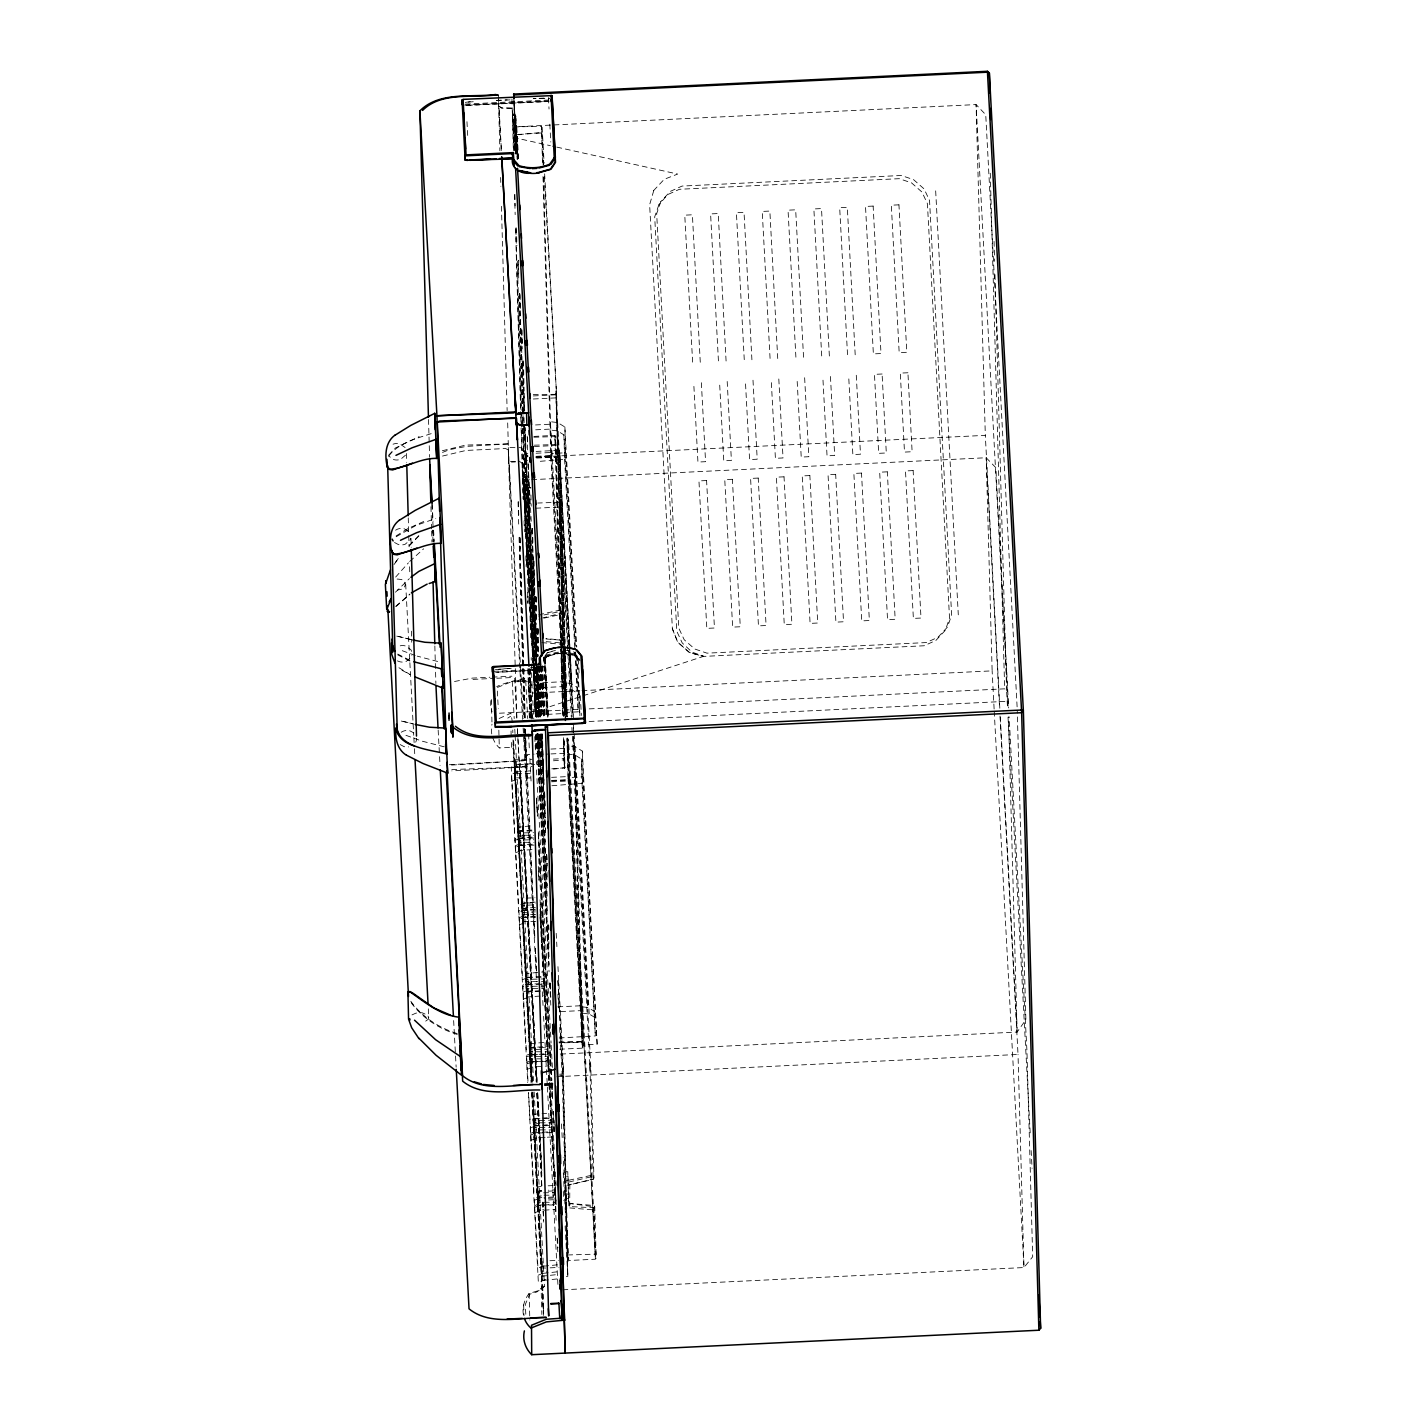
<?xml version="1.0" encoding="UTF-8"?>
<svg xmlns="http://www.w3.org/2000/svg" width="1426" height="1426" viewBox="0 0 1426 1426"><rect width="100%" height="100%" fill="white"/><g stroke="black" fill="none" stroke-linecap="round" stroke-linejoin="round"><path stroke-width="0.75" stroke-dasharray="5 3.75" d="M515.018 129.071L515.196 126.807L513.128 124.793L513.716 134.614M536.301 660.488L524.518 428.816M545.498 832.659L541.078 733.927M559.794 502.202L537.798 503.039M560.828 506.087L563.038 613.982L538.921 619.223M595.177 1254.078L596.05 1255.13L568.493 739.042M516.622 127.253L516.212 125.577L517.656 158.714M397.105 579.063A7.593 3.405 -3.1 0 1 399.351 579.277C407.052 579.152 407.176 589.063 399.654 589.58A7.593 3.405 -3.1 0 1 397.426 590.007M428.335 1008.859L428.566 1019.073L422.791 1023.208M536.657 458.067L559.259 456.997L559.776 455.072L569.152 644.659M537.941 748.597L540.365 747.064L540.793 744.764L540.204 733.677M536.14 451.418L558.921 450.349L559.598 451.365L566.995 716.868M559.562 1049.233L582.361 1048.163L582.967 1046.987L574.161 732.251M516.426 129.213L516.265 126.878L541.47 126.308L543.181 165.006M541.791 642.627L563.894 644.463L564.215 643.233A2.763 2.406 26.6 0 0 564.054 640.363L545.962 638.527M653.75 190.603L649.632 204.684L672.377 628.634L677.849 642.253L689.364 652.502L703.268 656.406M559.794 455.268L567.067 716.369M540.008 734.283L540.365 747.064L539.652 733.802M517.852 158.928L516.551 134.65L541.809 132.939L542.326 131.014M559.616 455.464L566.496 717.118M542.343 760.878L542.878 759.595L543.413 769.701L542.433 734.301M540.365 747.064L540.846 745.442M530.312 718.223L528.208 679.721L529.848 676.459L529.599 667.618M563.038 613.982L562.878 610.863L538.743 616.103M566.71 1185.273L593.198 1179.462L593.947 1177.983L590.774 1066.131L573.216 736.832M532.415 1092.245L542.718 1285.521L541.131 1288.427L536.836 1291.154L529.099 1293.435A29.75 25.918 -30.3 0 0 524.376 1318.48M551.381 455.072L565.623 720.326M567.994 1261.511L563.323 1068.537M516.551 134.65L541.773 132.493M515.018 153.741L515.962 152.226M530.169 717.67L528.262 682.091C537.139 673.108 500.597 683.963 496.729 686.69M388.799 455.964C399.03 442.327 417.765 438.156 433.272 432.969M388.745 455.072L395.216 448.103L419.191 436.57M545.053 655.907L547.103 653.019A33.992 30.392 -1.6 0 1 555.427 650.506M543.645 660.559L547.334 656.423M405.501 455.179L400.653 459.297A9.875 8.823 -1.6 0 1 393.879 459.635L388.603 455.999M563.787 612.503L542.914 617.904M524.75 740.13L525.659 757.242L528.173 754.407L534.108 754.122M393.968 564.571L399.048 558.083M395.216 562.468L399.013 557.619M395.662 577.067L408.424 562.824M531.969 849.575L518.814 850.627L518.048 827.223L533.377 825.583M518.048 827.223L517.995 825.904L522.023 903.603L535.124 902.07M519.064 833.372L518.244 834.317L518.191 832.998L533.574 832.677M519.26 840.449L518.458 841.393L518.387 840.074L533.77 839.754M522.023 903.603L522.7 898.309L535 897.72M522.094 906.33L522.041 905.011L522.219 910.679L522.896 905.403L535.196 904.797M522.504 921.784L523.092 912.48L535.392 911.891M526.479 991.819L544.09 991.391L544.215 995.758L526.64 997.024L526.568 995.705L525.873 973.619L543.395 971.872L543.52 976.222L525.944 977.487M525.873 973.619L525.802 972.3L532.451 1081.086M526.871 979.751L526.069 980.696L525.998 979.377L543.609 978.949M527.067 986.845L526.265 987.772L526.194 986.471L543.805 986.026M530.312 1065.899L531.221 1066.755L530.205 1061.55L547.834 1061.586L547.958 1065.953L530.383 1067.218L530.312 1065.899L529.616 1043.814L547.156 1042.067L547.263 1046.417L529.688 1047.682M530.615 1049.964L529.812 1050.891L529.741 1049.572L547.352 1049.144M530.811 1057.04L530.009 1057.967L529.937 1056.666L547.548 1056.238M545.089 1137.324L534.162 1138.269L533.395 1114.847L537.638 1113.759M533.395 1114.847L533.342 1113.546L537.388 1191.583L538.351 1191.655L541.381 1266.413L558.921 1264.666M534.411 1120.996L533.591 1121.941L533.538 1120.622L551.131 1120.194M534.607 1128.091L533.787 1129.018L533.734 1127.699L551.327 1127.271M537.976 1209.319L538.868 1210.175L537.852 1204.97L555.48 1205.006L555.605 1209.373L538.03 1210.638L537.263 1187.234L541.488 1186.129M538.262 1193.366L537.459 1194.311L537.406 1192.992L554.999 1192.564L555.124 1196.913L544.037 1197.448M538.458 1200.46L537.655 1201.387L537.602 1200.086L541.898 1200.3M541.256 1262.063L541.185 1260.744L541.773 1280.584L542.45 1275.29L532.771 1092.512M541.648 1276.234L556.978 1274.594M594.785 1207.751L570.507 1206.628L569.527 1203.455L593.822 1205.469L594.731 1206.859L596.211 1257.964L595.408 1259.211L568.778 1260.495L563.234 1157.252M653.607 190.603L664.249 179.284L677.671 174.061L552.539 146.165M409.209 545.481L420.01 534.429M409.244 545.908L420.046 534.821M395.448 592.218L409.369 578.635M409.708 561.47L423.629 548.814M395.858 606.21L409.815 594.054M395.893 606.62L409.85 594.41M534.144 1092.013L544.5 1286.395L536.907 1291.92L529.848 1294.184L525.285 1304.469L525.82 1314.54M396.161 536.746L415.75 525.57L435.786 518.44M396.125 535.944L407.729 528.636L423.718 521.506M529.634 713.143L531.452 711.663L580.329 709.31M568.921 1182.029L593.056 1176.343L593.911 1177.092L593.198 1179.035L568.279 1185.202M569.865 1184.115L569.669 1206.129M536.087 754.033L538.137 752.518L537.531 733.481M507.745 718.116L510.615 716.298M544.5 1286.395L541.131 1288.427L541.862 1314.487M545.213 657.243L556.14 653.465A27.005 24.153 -1.6 0 1 564.393 653.072L574.678 654.784L579.544 659.329M540.418 663.607L540.704 669.24L539.313 670.06L497.157 672.092M540.008 670.38L542.468 669.881L542.361 666.245M542.468 669.881L495.642 672.537M411.989 1014.902L415.715 1013.226A7.593 3.405 -3.1 0 1 422.488 1012.888L427.64 1015.241L428.798 1017.754M518.137 831.108L533.502 829.95M519.278 836.01L518.422 836.474L518.369 835.155L533.787 835.315M518.333 838.185L533.698 837.026M519.474 843.087L518.618 843.55L518.565 842.231L533.984 842.392M518.529 845.261L533.894 844.103M527.085 982.389L526.23 982.853L526.176 981.534L543.805 981.587M526.141 984.564L543.716 983.298L543.698 977.238L526.087 977.666M527.281 989.484L526.426 989.929L526.372 988.628L544.001 988.664M526.354 991.658L543.912 990.393L543.894 984.314L526.283 984.742M530.828 1052.584L529.973 1053.048L529.919 1051.746L547.548 1051.782M531.025 1059.678L530.187 1060.142L530.115 1058.823L547.762 1058.858M533.484 1118.733L551.06 1117.467L550.935 1113.118L542.076 1113.546M534.607 1123.635L533.77 1124.098L533.716 1122.779L551.345 1122.832M533.68 1125.809L551.256 1124.544L551.22 1118.483L533.627 1118.911M534.821 1130.711L533.966 1131.175L533.912 1129.873L551.541 1129.909M533.877 1132.904L551.452 1131.638L551.416 1125.56L533.823 1125.987M537.352 1191.102L541.613 1190.478M538.475 1196.004L537.638 1196.467L537.566 1195.148L555.213 1195.202L555.088 1190.853L546.211 1191.28M538.671 1203.098L537.834 1203.544L537.762 1202.243L555.409 1202.278L555.284 1197.929L544.197 1198.464M395.572 530.169L397.569 529.135A9.875 8.823 -1.6 0 1 404.342 528.814L409.619 532.433M401.223 732.233L403.219 731.199A9.875 8.823 -1.6 0 1 409.993 730.878L413.861 732.928M442.363 450.723L465.839 445.072L508.066 443.932L523.431 718.49M442.523 452.416L449.529 449.636L466.427 446.391L508.066 443.932M442.541 456.053L466.017 450.438L505.57 448.53L508.262 449.921L522.558 719.328M511.613 781.305L520.579 777.794L524.108 843.942L515.143 847.454M514.946 840.377L523.912 836.866L520.383 770.717L511.417 774.229L527.691 1082.548M515.232 845.743L524.198 842.231L527.745 908.879L518.797 912.408M515.428 852.819L524.394 849.308L527.941 915.973L518.993 919.485M519.082 917.756L528.03 914.244L531.72 983.245L522.754 986.756M519.278 924.85L528.226 921.339L531.916 990.321L522.968 993.851M523.039 992.122L532.005 988.61L535.463 1053.44L526.515 1056.951M523.253 999.198L532.201 995.687L535.659 1060.534L526.711 1064.046M526.8 1062.317L535.748 1058.805L537.032 1082.887M526.996 1069.411L535.944 1065.882L536.764 1081.211M530.294 1128.002L539.242 1124.49L537.495 1091.656M530.579 1133.367L539.527 1129.855L541.844 1173.081M530.49 1135.096L539.456 1131.567L537.352 1092.156M530.775 1140.443L539.741 1136.932L541.916 1178.001M541.114 1190.478L533.966 1193.295L530.383 1126.29L539.331 1122.779L541.88 1170.318M541.417 1195.844L534.251 1198.66L537.958 1268.124L546.907 1264.612M534.162 1200.371L541.327 1197.573M534.447 1205.736L543.395 1202.225L543.627 1206.574M534.358 1207.466L543.306 1203.936M534.643 1212.831L543.591 1209.301M538.155 1275.218L547.103 1271.707M545.516 1279.478L538.351 1282.295L528.422 1092.976M527.923 764.586L526.105 765.263L526.016 763.89L534.661 764.407M499.136 718.49L510.9 713.196L512.576 723.481M497.478 687.421L512.237 681.432L525.713 680.772L528.262 682.091M547.227 652.787L554.589 650.809M545.195 655.425L555.908 652.538A28.77 25.721 -1.6 0 1 564.536 652.128L575.516 653.964M546.087 656.174L556.14 653.465L544.679 656.994L556.532 653.946A24.099 21.55 -1.6 0 1 564.072 653.571L574.856 655.8L579.419 661.504M538.689 614.749L562.789 609.508M568.849 1180.229L592.966 1174.988M534.768 937.435L526.123 766.903L451.828 770.896M545.998 638.973L564.054 640.363M454.52 681.485L472.38 678.099L489.956 677.243M527.406 754.853L525.552 754.996L525.659 757.242M533.271 394.574L556.55 394.307L544.09 173.954M533.324 395.929L555.926 394.806L563.02 648.687M533.342 398.995L556.122 397.872L565.088 717.545M535.534 424.948L550.543 424.199M535.695 429.814L550.81 429.066L550.668 430.064L557.406 430.884L563.912 434.877L575.516 649.793M536.782 655.514L525.927 453.753L527.798 453.646M536.087 453.236L550.579 452.523L550.489 450.046M579.901 715.834L579.295 694.355L572.076 689.917L564.821 689.025L550.4 421.686L557.655 422.577L564.874 426.998L565.587 452.791L551.292 453.486L551.523 458.815M536.229 456.32L550.793 455.589L542.95 174.81M536.336 456.766L551.434 456.017L543.431 173.865M536.212 457.675L550.846 456.944L550.793 455.589M563.912 434.877L564.589 459.243L536.604 461.614M564.696 686.512L538.796 687.795L538.529 682.929L564.429 681.646L564.304 682.644L571.042 683.482L577.548 687.475L578.225 711.824L565.284 712.465M539.331 711.592L543.769 714.533L565.32 713.463M470.241 101.656L464.912 102.44L474.608 101.585M496.301 100.39L507.157 99.873M544.072 98.091L533.217 98.608L549.473 98.358L548.422 97.877M496.319 100.533L511.524 99.802M465.411 104.08L548.957 100.052M464.68 105.043L549.759 100.943M467.585 105.274L549.099 101.335M465.999 105.488L548.511 101.513M501.328 150.496L498.833 106.077L501.542 107.752L512.397 108.198L514.643 150.425M498.833 106.077L501.595 108.198L512.397 108.198L513.752 150.835M533.859 436.409L554.839 435.393L555.516 436.606L563.555 716.85M533.912 437.212L555.516 436.606L561.452 649.115M534.34 445.179L555.944 444.573L560.935 644.73M534.394 446.516L555.374 445.518L554.839 435.393L562.7 716.529M515 447.657L508.369 447.532L507.603 419.654M535.516 457.051L985.313 435.358L976.079 104.579L515.196 126.807L515.856 137.983L550.383 145.684M515.392 461.489L508.797 461.275M511.471 462.131L515.428 461.935M535.695 715.495L522.772 473.414L523.609 474.983L526.123 474.858L539.028 716.868M529.509 479.778L525.071 479.992L524.857 481.275L527.264 567.691M531.72 479.671L986.186 457.746L995.829 467.675L1008.681 707.956M530.846 487.621L527.477 487.246M535.445 716.583L528.351 487.728L530.882 488.066M535.837 508.209L560.062 507.032L560.151 508.333M536.925 633.108L538.475 633.037M536.925 637.636L538.493 637.565M537.174 642.11L538.725 642.039M509.082 668.384L495.161 669.596L511.203 668.438M530.597 667.35L543.431 666.869L530.543 667.493M493.467 671.343L540.704 669.24M492.148 677.136L511.916 676.191M472.969 679.4L494.644 678.366M496.801 678.259L511.987 677.528M517.549 680.398L525.463 680.024M517.602 681.753L525.517 681.361M531.274 718.971L529.438 684.32L531.934 684.213L531.203 657.6M529.509 685.674L532.005 685.55L533.77 718.847M533.948 688.598L536.461 688.491L536.515 689.827L534.019 689.952M532.29 717.902L530.882 693.107L579.794 690.754M582.004 690.647L992.139 670.862L986.186 457.746L999.537 707.153M499.421 713.214L531.452 711.663L530.187 667.386M589.223 708.882L1004.67 688.829L1006.596 690.523L1007.54 708.312M589.134 721.485L1007.915 701.271L976.079 104.579L985.74 114.74L1017.184 708.259M492.736 737.688A30.374 27.165 -1.6 0 0 499.332 747.937L511.488 747.349L513.289 749.06L531.078 1082.655M518.993 830.645L514.43 759.292L532.058 759.327M553.377 759.095L563.858 758.579L564.963 767.776L551.809 769.309M449.333 764.728L525.784 760.557L524.893 735.335M451.543 765.067L525.784 760.557L524.465 735.388M553.448 760.789L564.553 759.791L563.93 737.67M532.183 763.694L514.608 764.96L514.43 759.292M451.775 769.541L526.123 766.903M532.148 1082.102L514.626 766.368L532.255 766.422M551.773 768.846L564.963 767.776L564.161 738.989M530.169 770.878L514.804 772.036L514.626 766.368M530.24 773.605L514.822 773.445L515 779.113L514.822 773.445M530.365 777.954L514.946 777.812M518.28 831.269L533.663 830.948M533.859 838.042L518.476 838.363M534.055 845.119L518.672 845.44M526.8 977.024L522.094 902.818L535.285 903.086M535.41 907.435L522.273 908.487L522.094 902.818M535.32 909.164L522.219 910.679M535.481 910.162L522.29 909.913L522.469 915.581L522.29 909.913M535.606 914.529L522.415 914.262M535.516 916.241L522.415 917.774L522.237 912.105L522.29 913.406M535.677 917.257L522.486 916.989L522.665 922.658L522.486 916.989M535.802 921.606L522.611 921.339M530.704 1048.235L547.441 1047.433L547.459 1053.511L529.937 1055.24L529.83 1047.86M560.703 1054.081L1017.148 1032.05L1025.882 1019.697L1017.237 710.487M559.652 1074.224L562.147 1074.099L562.2 1075.436L567.815 1276.306L565.32 1276.43M559.705 1075.561L562.2 1075.436M556.906 1076.701L1018.021 1054.456L1000.018 716.048M547.299 1137.217L551.737 1137.003L551.612 1132.636L534.019 1133.064M566.229 1171.798L567.78 1171.726L568.653 1203.045L567.102 1203.116M566.461 1176.272L568.029 1176.183L568.903 1207.519L567.334 1207.59M566.479 1180.799L568.029 1180.728M548.154 1185.808L554.803 1185.487L554.928 1189.837L548.261 1190.157M537.495 1191.28L541.773 1191.494M566.853 1194.115L568.404 1194.043M541.809 1197.555L537.549 1198.197L541.969 1198.571M567.085 1198.589L568.635 1198.517M548.547 1199.961L555.195 1199.64L555.32 1204.007L537.78 1205.754L538.351 1191.655M567.673 1254.969L595.159 1254.167L567.655 738.971M549.919 1260.744L558.796 1260.317M545.677 1268.053L541.399 1267.839L532.165 1091.656M550.115 1267.839L558.992 1267.411M556.889 1271.867L541.577 1273.507L541.399 1267.839M557.085 1278.944L541.773 1280.584M562.86 1289.799L1023.975 1267.554L1032.691 1256.752L1026.934 1050.57L1009.145 716.832M536.622 457.603L559.259 456.997M542.7 749.452L542.343 754.336L548.814 754.033M550.935 749.06L567.994 748.258M550.971 753.926L568.243 753.124L568.118 754.122L574.838 754.96L581.362 758.971L595.355 1035.936L558.76 1038.003M551.595 777.348L568.047 776.582L582.361 1048.163L573.537 731.057M568.956 782.856L568.742 777.544L583.038 776.867L582.325 751.092L575.106 746.654L567.851 745.745M551.595 780.432L568.243 779.648L567.049 737.153M551.63 780.878L568.867 780.075L567.691 738.508M551.559 781.787L568.297 781.002M551.898 785.744L582.04 783.337L581.362 758.971M557.816 1006.845L581.558 1005.722L581.434 1006.72L588.172 1007.558L594.678 1011.569M560.65 1011.569L581.826 1010.588M558.974 1041.96L582.04 1041.515L582.557 1043.012M559.366 1042.477L582.075 1041.978L573.555 736.689M582.325 751.092L597.138 1044.242L582.842 1044.902L582.717 1042.388L559.028 1042.869M521.025 330.19L525.178 452.024L522.023 450.046L515.82 227.697M518.066 158.482L515.82 116.397L513.289 114.918L512.594 112.565L515.321 152.582M546.14 641.647L564.215 643.233M570.364 1203.954L569.527 1203.455L594.731 1206.859M569.74 1207.929L594.054 1209.943M581.951 1013.102L589.205 1014.011L596.425 1018.449M396.767 636.121L412.738 639.971L396.749 635.978M401.312 721.057L413.184 723.855L401.294 720.914M563.983 649.953L571.505 651.219M518.957 447.461L521.88 447.996L536.301 717.635M437.622 661.468L417.23 656.138M444.199 746.814L421.775 741.074L405.412 735.121M538.778 764.817L536.622 764.318L536.515 760.076M535.962 665.265L525.125 451.026M457.211 1033.565C438.798 1027.896 421.223 1016.328 410.207 1000.392L410.242 1001.444C421.294 1017.326 438.851 1028.823 457.247 1034.456M540.525 734.372L542.005 767.455L538.903 766.511L537.923 733.713M415.198 655.443L400.866 650.185M397.426 660.88L399.512 661.7A9.875 8.823 -1.6 0 0 406.285 661.361L411.151 657.243A8.966 8.021 -1.6 0 0 411.864 655.336M409.85 661.04L397.783 654.89M409.815 660.291L397.747 654.088M542.005 767.241L542.058 768.347M579.99 660.719L575.658 655.782L564.286 653.429A25.846 23.101 -1.6 0 0 556.283 653.821M519.349 461.293L522.344 463.325L535.784 716.743M401.972 670.256L410.207 674.605L398.139 667.243M528.083 456.142L526.069 454.021L525.321 427.657M527.745 456.552L525.445 454.145L536.818 665.069M524.697 426.392L525.499 455.054L527.798 457.443M524.911 430.349L525.713 459.012L528.012 461.4L529.438 487.995M394.521 542.504L398.407 544.572A9.875 8.823 -1.6 0 0 405.18 544.233L410.046 540.115A8.966 8.021 -1.6 0 0 410.759 538.208M400.171 744.568L404.057 746.636A9.875 8.823 -1.6 0 0 408.62 746.885M514.554 763.641L515.463 764.496L515.339 760.147M514.75 770.717L515.659 771.573L515.535 767.224M518.761 849.326L519.67 850.181L519.545 845.814L518.565 845.743L519.349 838.738L518.369 838.666L519.153 831.661M522.201 907.186L523.11 908.041L522.986 903.674M526.568 995.705L527.477 996.56L527.353 992.211L526.39 992.122L526.96 978.04M534.108 1136.95L535.017 1137.805L534.893 1133.456L533.912 1133.367L534.5 1119.285M577.673 657.707L574.678 654.784L575.658 655.782M405.091 447.514L399.815 443.878A9.875 8.823 -1.6 0 0 393.041 444.199M573.573 651.735L575.908 654.427M556.39 394.984L565.569 717.064M539.545 715.549L540.472 717.046L540.258 713.089M543.805 779.63L542.878 778.133L545.427 830.199M543.859 780.539L541.417 733.962M544.072 784.496L541.773 733.427M515.82 116.397L515 114.543L513.253 114.472L514.251 150.033M672.252 628.634L677.707 642.253L689.507 652.502L703.41 656.406L546.122 707.866L546.657 715.692M516.533 127.253L516.176 125.488L517.228 159.142M540.864 746.101L540.793 744.764M542.147 127.306L544.126 163.259M516.818 127.52L518.601 159.659M526.123 474.858L523.574 474.537L525.178 531.684M559.598 451.365L573.644 717.866M515.036 114.989L516.052 152.332M582.931 1047.094L568.617 775.067M525.624 489.207L524.928 480.009L523.003 478.031L523.485 486.034M498.583 99.713L501.435 150.639M524.091 728.757L524.34 733.178M432.114 503.663L433.094 521.328M433.593 530.169L434.217 541.22M564.874 426.998L576.746 647.083M577.227 655.942L579.295 694.355M565.587 452.791L576.033 646.477M576.514 655.14L579.758 715.389M575.623 652.021L577.548 687.475M564.589 459.243L574.874 649.793M574.999 652.003L578.225 711.824M544.643 173.847L556.8 399.316L565.783 720.825M543.609 165.095L541.47 126.308L542.504 164.204M557.655 422.577L569.651 644.873M569.758 646.994L572.076 689.917M557.406 430.884L571.042 683.482M550.846 456.944L565.017 720.736M514.073 100.747L517.424 159.266M544.215 657.778L547.334 715.478M541.149 665.782L543.769 714.533M529.563 490.205L531.238 521.239M531.702 530.098L533.021 554.464M533.146 556.675L534.697 585.48M535.303 596.567L536.497 618.724M537.085 629.793L538.279 651.949M539.117 667.475L541.63 713.998M526.408 456.534L526.622 460.491M537.37 666.602L540.115 717.528L538.618 665.568M536.942 667.279L539.598 716.458M536.069 667.475L538.689 716.119M533.984 660.898L521.577 412.381M534.108 663.108L536.96 716.191M537.923 733.891L538.636 747.171L538.279 734.372M532.219 718.704L530.062 678.847M536.533 798.613L537.495 816.367M538.333 831.893L551.06 1067.147L538.333 831.34M551.185 1069.357L551.791 1080.462L551.042 1069.322M551.898 1082.673L552.628 1095.988M553.466 1111.531L554.304 1127.057M1008.022 717.189L1030.303 1135.007M1031.141 1150.568L1032.085 1168.34M999.822 708.223L985.313 435.358M1000.286 717.1L1017.148 1032.05L1008.467 716.904M994.118 709.007L992.139 670.862M994.225 711.235L1023.975 1267.554L1018.021 1054.456M935.67 190.87L958.29 614.838M855.19 354.771L847.311 207.323L839.682 207.697L847.543 355.145M856.277 375.252L860.484 454.217L852.855 454.591L848.648 375.608M829.362 356.019L821.501 208.57L813.872 208.945L821.732 356.393M830.449 376.482L834.673 455.464L827.044 455.839L822.82 376.856M803.551 357.266L795.672 209.818L788.043 210.175L795.922 357.641M804.638 377.73L808.845 456.712L801.216 457.086L797.009 378.104M777.723 358.514L769.862 211.066L762.233 211.422L770.093 358.889M778.81 378.977L783.034 457.96L775.405 458.316L771.181 379.352M751.912 359.762L744.033 212.314L736.404 212.67L744.283 360.136M752.999 380.225L757.206 459.208L749.577 459.564L745.37 380.599M726.084 361.01L718.223 213.543L710.594 213.918L718.454 361.384M727.189 381.473L731.395 460.455L723.766 460.812L719.542 381.847M700.273 362.257L692.394 214.791L684.765 215.166L692.644 362.614M701.36 382.721L705.567 461.685L697.938 462.06L693.731 383.095M548.44 98.02L549.028 109.018M549.83 124.169L550.775 142.012M578.368 659.133L579.277 676.28M580.311 695.674L581.38 715.495M583.038 776.867L597.138 1044.242M582.04 783.337L595.355 1035.936M575.106 746.654L589.205 1014.011M569.188 644.195L558.921 450.349L566.318 715.995L565.266 694.89M569.313 646.406L572.931 715.068M569.259 646.869L572.878 715.317M574.838 754.96L588.172 1007.558M572.147 716.832L559.83 501.988L571.309 717.456M571.897 727.492L589.811 1064.509M567.316 716.886L566.033 692.234M565.409 696.69L566.479 716.725M567.566 738.044L595.408 1259.211L593.822 1205.469M569.099 783.943L582.45 1037.522M545.231 658.634L548.279 716.226M545.071 656.869L548.226 716.476M547.798 717.278L544.607 657.35L547.727 719.167M543.983 657.012L547.138 716.797M513.645 94.989L517.228 159.427M543.645 657.243L546.996 717.242M542.736 666.067L545.409 717.011M542.04 665.603L544.821 716.476M541.951 666.548L544.679 717.67M556.193 933.299L556.906 946.632M557.958 966.632L563.341 1067.593M541.238 666.958L543.859 715.888M557.976 980.518L563.003 1074.812L567.815 1276.306L565.053 1224.809M541.167 667.315L543.787 716.226M557.905 980.821L562.771 1073.6L565.676 1177.199M540.347 665.657L543.074 716.708M557.887 994.189L558.707 1009.733M559.652 1027.486L562.147 1074.099M528.386 488.173L537.388 656.887M537.852 665.764L540.579 716.832M541.524 734.586L543.663 774.55M544.607 792.303L545.427 807.847M544.055 791.252L545.445 817.829M536.586 656.281L526.087 474.412L530.632 637.636M537.174 667.386L539.759 717.1M540.721 733.944L545.445 823.8M561.452 1123.902L562.29 1139.463M525.659 459.725L539.402 717.028M546.728 854.602L547.21 863.479M536.426 662.698L539.26 715.923M546.675 854.834L547.263 865.938M539.812 734.123L545.392 842.16M546.372 854.53L547.263 877.543M563.288 1172.814L567.815 1258.837M538.244 717.171L524.447 457.586M539.188 734.907L547.227 885.689M538.101 717.171L524.019 446.409M538.885 734.212L547.174 889.61M563.288 1191.512L563.751 1200.389M525.481 489.207L535 664.908M534.964 667.136L537.727 716.066M538.529 733.855L547.192 896.223M548.725 925.135L548.974 929.574M547.281 910.857L538.796 735.103M547.976 924.137L549.028 944.048M523.609 474.983L536.533 716.993M537.477 734.746L547.192 916.811M547.655 925.706L548.974 950.126M537.103 733.427L549.046 956.668M550.472 983.191L550.81 989.84M536.782 734.105L549.046 965.188M549.99 982.942L550.828 998.467M536.764 735.477L548.974 964.226M550.044 984.207L550.739 997.54M536.39 734.337L549.063 971.872M549.652 982.96L550.828 1005.17M534.732 736.618L535.427 749.933M536.497 769.915L551.078 1043.012M551.185 1045.24L552.379 1067.432M536.568 797.972L537.513 815.761L536.533 800.2M552.575 1098.234L551.755 1082.655L552.557 1100.462M554.357 1131.584L553.288 1111.567L554.34 1133.83M531.559 706.797L532.148 717.92M538.315 833.568L550.775 1067.094M550.899 1069.322L551.488 1080.445M538.262 849.967L550.579 1080.89M550.703 1083.1L554.375 1151.941M555.445 1171.922L556.158 1185.238M538.279 866.455L538.939 880.092M540.062 899.717L549.794 1084.509M549.955 1086.291L556.193 1204.613M538.351 871.126L538.832 880.038M540.133 904.494L548.796 1066.844M548.903 1069.072L549.491 1080.195M549.616 1082.423L556.14 1204.738M540.062 909.342L556.087 1213.134M557.637 1238.606L557.94 1247.857M529.474 718.009L529.099 713.57L530.971 711.681L529.741 667.6M540.044 914.316L541.399 942.96M541.648 944.493L556.122 1220.264M557.067 1238.053L557.905 1253.614M525.713 680.772L527.727 718.544M528.565 734.105L529.385 749.666M529.866 758.543L531.167 782.999M541.844 983.013L543.146 1007.451M543.609 1016.346L546.336 1067.468M546.461 1069.678L557.958 1285.254M526.016 763.89L526.925 781.002L525.82 740.29M523.128 728.062L536.568 981.801M537.174 1082.37L535.552 1051.728L526.586 1055.24L527.994 1081.514M537.762 1093.332L539.046 1117.414L530.098 1120.925L528.583 1092.459M516.854 717.385L508.262 449.921M517.442 728.508L517.923 737.402M518.048 739.631L536.319 1082.209L517.745 735.941M536.907 1093.332L541.898 1186.753M542.718 1202.314L543.68 1220.121M516.8 718.169L514.59 676.316M517.388 729.274L517.638 733.713M536.818 1093.368L541.916 1188.821M542.629 1202.154L543.698 1222.135M512.237 681.432L514.216 718.544M514.786 729.239L515.018 733.517M515.125 735.656L533.538 1080.926M532.932 1091.995L534.322 1118.269M513.663 740.736L532.041 1082.084M514.465 759.755L531.702 1082.887M513.146 744.087L531.345 1082.031M531.72 1092.013L543.52 1315.735M531.773 1093.492L543.395 1313.524M466.962 121.691L467.781 137.003M497.335 691.04L498.28 708.544M431.918 504.644L433.932 542.343M432.827 530.615L433.415 541.648M438.156 730.094L439.458 754.479M439.582 756.689L440.046 765.566M453.646 1020.57L455.429 1053.832M455.554 1056.042L456.142 1067.129M405.679 584.125L413.736 735.335M413.861 737.563L414.324 746.458M414.449 748.686L414.806 755.352M529.082 668.509L531.684 719.453M525.214 748.686L525.321 750.914M534.75 935.474L525.178 728.133M535.427 948.771L536.55 970.91M535.338 948.504L536.568 972.871M589.811 1063.154L589.954 1066.309M556.443 391.526L556.586 394.253M555.801 391.009L555.962 394.271M550.917 459.386L550.579 452.523M544.411 710.041L544.714 716.155M538.796 697.974L538.404 690.327M538.654 696.173L538.796 699.328M537.958 697.742L537.834 695.193M568.208 780.182L568.368 783.444M543.698 784.603L543.288 775.263M542.95 783.605L542.575 775.138M528.957 691.842L529.492 702.697M555.855 393.451L556.122 397.872M551.452 456.534L551.167 451.008M537.263 1187.234L537.21 1185.915L538.19 1190.639M529.616 1043.814L529.545 1042.495L530.543 1047.219M521.898 899.253L521.845 897.934L522.825 902.676M433.005 541.916L432.648 530.133M589.883 1065.668L590.204 1072.156M563.84 643.108L563.894 644.463M565.356 695.531L565.017 689.043M563.252 1066.951L563.591 1073.439M525.534 456.908L525.285 451.258M531.934 684.213L532.005 685.55M528.369 680.149L528.44 682.038M528.636 683.66L528.048 669.15M589.954 1067.236L593.198 1179.462M565.284 693.945L564.072 651.094M568.047 776.582L566.942 738.115M538.654 695.228L537.834 666.049M525.837 451.276L525.927 453.753M530.632 682.894L530.882 693.107M528.654 683.874L528.939 691.307M1007.915 701.271L1008.129 706.868M994.047 241.386L994.617 261.332M994.974 274.63L1006.596 690.523M990.268 173.223L1004.67 688.829M573.359 724.408L573.466 728.846M573.305 727.777L573.484 734.461M567.601 738.989L568.742 777.544M563.074 650.916L564.892 715.816M561.523 651.325L563.306 715.531M561.006 646.941L562.913 715.567M563.537 737.705L564.411 768.703L563.306 738.668M565.962 1193.259L567.708 1255.486M540.507 665.675L541.933 716.583M540.24 666.281L541.702 717.545M542.272 733.855L543.502 778.026M539.919 667.011L541.274 715.709M539.67 665.692L541.203 716.975M538.244 628.563L538.333 632.164M537.941 629.383L538.315 642.645M538.992 666.976L540.365 716.672M537.566 628.581L538.315 655.265M536.354 596.906L536.497 608.652M537.067 628.67L538.03 656.762M538.279 665.621L539.527 717.225M535.926 597.423L536.55 624.196M536.675 628.634L537.424 655.211M534.09 561.131L534.893 595.319M535.071 596.318L536.746 655.889M536.889 666.459L538.315 717.581M532.54 528.707L532.967 544.269M533.467 562.058L537.798 717.314M532.255 528.6L537.513 716.761M530.935 494.982L531.185 506.212M531.862 528.315L537.139 717.153M527.513 437.532L527.638 441.971M528.244 464.181L535.32 717.367M535.802 734.622L536.212 749.47M527.21 436.124L527.638 451.668M527.959 462.773L533.467 660.434M533.538 662.662L534.964 713.749M535.552 734.943L535.962 749.791M540.115 917.043L540.24 921.392M523.467 360.867L524.144 390.956M524.215 393.166L524.715 410.848M521.898 330.369L522.273 343.648M522.772 361.331L524.251 410.795M515.766 115.809L516.836 153.545M521.72 328.978L522.29 348.96M522.665 362.293L524.091 413.362M520.027 294.612L520.454 310.173M515.16 129.071L515.695 153.473M519.741 293.275L523.877 446.409M527.46 569.901L528.262 603.145M515.392 153.901L513.913 100.729L515.249 153.919M518.725 273.56L518.369 260.263L518.707 277.999M519.296 293.489L522.7 415.358M523.075 428.656L526.889 565.837M527.638 592.378L527.941 603.448L527.62 596.817M519.153 293.506L522.558 415.358M522.932 428.656L526.764 565.837M525.855 555.855L526.158 566.853M529.01 668.812L529.438 684.32M516.426 227.857L516.907 245.629M517.353 261.19L521.506 410.153M514.893 194.489L515.125 205.897M522.29 462.684L523.324 499.884M524.073 520.775L524.394 531.862M511.934 99.071L513.36 150.193M514.59 194.649L515.16 214.649M515.517 228L520.74 414.699M520.793 416.927L521.043 425.821M521.114 428.032L522.219 467.906M522.29 470.099L523.092 498.797M527.887 668.687L528.208 679.721M543.359 1308.337L543.484 1312.615L542.718 1285.521M542.058 1261.137L542.183 1265.486M542.967 1294.113L543.092 1298.533M520.169 537.887L520.472 549.01M521.167 573.466L523.77 666.887M523.823 669.115L525.196 718.044M525.499 729.167L525.748 738.062M519.884 537.727L520.49 565.266M520.864 573.145L524.928 719.274M518.351 501.613L518.725 514.982M519.349 537.228L524.572 718.954M524.697 728.668L524.821 733.107M518.066 501.881L518.69 524.108M519.064 537.459L522.665 666.459M522.736 668.687L524.144 718.864M498.334 95.275L499.884 150.799M500.633 177.448L500.882 186.325M501.435 206.307L507.139 410.617M529.099 1293.435L529.848 1320.066M512.754 729.987L512.825 732.714M513.039 739.809L513.289 749.06M511.025 731.003L511.15 735.353M511.346 742.447L511.488 747.349M523.663 1304.933L523.966 1315.752M498.833 730.201L499.011 736.85M499.082 739.06L499.332 747.937M491.952 721.984L491.293 698.17A29.75 25.918 -30.3 0 0 492.006 711.717M428.531 419.494L429.582 457.247M430.955 506.729L431.579 528.832M431.632 531.042L431.953 542.094M434.841 645.978L435.893 683.553M410.991 538.44L411.241 547.317M406.463 453.504L406.695 462.38M408.246 517.905L408.692 533.449M408.745 535.659L409.066 546.764M409.619 566.746L409.797 573.412M411.419 631.148L411.722 642.253M416.57 738.294A8.966 8.021 -1.6 0 1 415.679 742.18M411.651 651.397A8.966 8.021 -1.6 0 0 410.741 649.579L405.447 645.942A9.875 8.823 -1.6 0 0 398.674 646.263M491.756 733.927A30.374 27.165 -1.6 0 1 492.023 724.141M658.848 204.809L654.694 216.841L676.815 631.326L682.216 642.912L692.109 652.199L704.355 656.37L924.137 645.764L935.902 640.434L945.385 630.203L949.538 618.171L927.417 203.686L922.016 192.1L911.481 182.831L899.218 178.678L679.436 189.284L667.689 194.596L658.848 204.809M660.808 201.619L656.673 213.668L678.776 628.135L684.195 639.721L694.729 648.99L706.975 653.161L926.258 642.573L938.005 637.262L947.506 627.012L951.641 614.98L929.538 200.496L924.119 188.927L913.585 179.658L901.339 175.487L682.056 186.075L670.309 191.387L660.808 201.619M530.935 1061.39L530.133 1062.334L547.673 1060.588L547.637 1054.509L529.991 1054.474L530.935 1061.39M520.169 763.623L511.221 767.135L514.75 833.301L523.698 829.772L520.169 763.623M524.002 835.137L515.036 838.648L518.601 905.314L527.549 901.802L524.002 835.137M527.834 907.168L518.886 910.679L522.558 979.68L531.524 976.168L527.834 907.168M531.809 981.534L522.843 985.045L526.301 1049.875L535.267 1046.363L531.809 981.534M873.14 206.075L865.511 206.449L873.372 353.898L881.001 353.541L873.14 206.075M898.95 204.827L891.321 205.201L899.182 352.65L906.811 352.293L898.95 204.827M882.088 374.004L874.459 374.361L878.683 453.343L886.312 452.969L882.088 374.004M907.916 372.756L900.287 373.113L904.494 452.095L912.123 451.721L907.916 372.756M706.583 480.544L698.954 480.918L706.815 628.367L714.444 628.01L706.583 480.544M732.394 479.296L724.764 479.671L732.643 627.119L740.272 626.763L732.394 479.296M758.222 478.066L750.593 478.423L758.454 625.889L766.083 625.515L758.222 478.066M784.033 476.819L776.404 477.175L784.264 624.641L791.911 624.267L784.033 476.819M809.861 475.571L802.232 475.928L810.093 623.394L817.722 623.019L809.861 475.571M835.672 474.323L828.043 474.68L835.903 622.146L843.532 621.772L835.672 474.323M861.5 473.075L853.871 473.45L861.732 620.898L869.361 620.524L861.5 473.075M887.311 471.828L879.682 472.202L887.542 619.65L895.171 619.276L887.311 471.828M913.139 470.58L905.492 470.954L913.371 618.403L921 618.046L913.139 470.58M556.568 394.931L556.336 393.968L556.568 394.931M523.003 426.427L522.754 417.568L522.861 426.445"/><path stroke-width="1.5" d="M451.543 727.991L451.347 725.103L451.525 730.95M451.151 730.718C452.22 728.276 451.418 736.386 451.579 729.399M451.436 727.723L451.703 733.57L451.365 727.795L451.133 730.237L451.561 728.722M418.941 1038.645L411.651 1027.718L408.567 1019.144L407.907 991.943L409.939 991.533L413.077 993.298L433.896 1007.968L450.545 1015.152M387.337 606.317L387.498 611.54L389.476 611.861M545.409 727.527L545.891 725.87L547.602 725.638M554.161 163.705L554.5 162.617M539.367 663.143L539.705 662.092M449.047 712.982L449.047 720.326M387.391 607.619L391.063 599.544M390.492 569.812L385.376 584.517L386.713 609.455M389.155 601.968L391.009 598.51M554.375 157.573L549.67 164.186A39.607 35.418 -1.6 0 1 519.046 165.666L513.663 159.534M550.846 164.453L555.374 157.484L552.076 95.613L463.076 99.374M551.202 167.858L553.181 165.077M543.769 651.379L539.242 658.331L539.527 663.767L540.597 664.391L540.222 657.457L544.928 650.844A39.607 35.418 -1.6 0 1 575.551 649.365L580.935 655.497L584.375 722.643L582.967 723.463L495.428 727.296L492.326 667.118L540.597 664.391L493.325 666.53M551.238 101.638L552.076 95.613M524.394 1330.904A30.374 27.165 -1.6 0 0 531.702 1354.7L1038.877 1330.226L1040.623 1328.355L1023.369 710.825L989.341 72.993L987.416 71.3L513.716 94.08L513.966 98.519L513.716 94.08M394.859 435.215C384.877 442.577 384.699 456.391 387.391 467.354L389.53 469.475L392.613 469.938L412.453 463.2M399.387 520.151C389.405 527.513 389.227 541.327 391.918 552.272L394.075 554.411L397.159 554.874L416.98 548.119M428.46 417.265L419.904 110.818C439.386 91.317 470.865 97.61 495.642 94.508L498.334 95.275L495.695 94.954C471.81 98.109 441.4 91.656 422.542 110.426M410.92 577.263L418.745 571.452L434.591 563.716L433.54 543.841M394.877 435.286L410.795 425.394L434.752 413.344L436.712 458.548L435.643 438.923M399.405 520.223L415.322 510.312L439.261 498.155M411.383 592.842L427.14 584.125M463.2 104.187L462.22 104.775L462.077 99.963L463.094 99.517L466.035 154.881L465.036 155.327L465.161 160.14L512.469 158.928C510.74 168.928 521.987 174.293 530.508 173.17L518.743 170.763L520.223 171.441M550.222 169.231L538.618 172.421A25.846 23.101 -1.6 0 1 536.622 172.724M538.529 664.356L539.527 663.767M582.271 723.142L583.68 722.305M529.01 426.089L528.636 412.774L518.618 412.952L516.069 414.449L515.107 397.622M447.015 770.682L462.523 1075.685C483.877 1093.172 514.572 1083.938 539.598 1084.633L542.201 1083.6L532.201 731.342L534.75 729.862L542.664 729.488L545.534 729.577L555.035 1069.393L541.737 1072.798M515.16 397.337L516.069 414.449L528.636 412.774L515.588 168.215M466.088 155.808L511.292 153.634L513.289 152.6L514.251 165.63M395.965 455.357L412.007 447.817L436.16 439.297M400.492 540.294L416.535 532.736L440.687 524.233L439.279 498.28M585.284 718.134L496.301 722.037L495.285 722.483L495.428 727.296L585.426 722.946L581.986 656.281L576.746 649.793M531.862 724.675L532.468 734.96L529.866 735.976C504.84 735.299 474.145 744.532 452.791 727.046L437.283 422.025L439.868 421.009L516.372 418.246L528.975 666.298M429.137 583.501L435.126 581.63L434.77 575.017M538.85 168.09L549.563 165.22M545.053 650.612L555.766 647.725M564.143 1309.05L564.749 1320.137L546.372 1321.884L530.953 1328.087A29.75 25.918 -30.3 0 1 524.376 1318.48M539.581 1084.17L542.201 1083.6L541.63 1072.53M437.283 422.025L513.734 417.925L516.372 418.246L516.568 424.912M531.702 1354.7L531.506 1325.253L546.265 1319.246L562.2 1318.159L564.749 1320.137M547.673 726.993L545.944 727.224L545.891 725.87M436.695 458.388C420.135 457.889 405.251 468.512 389.512 469.19L387.337 466.569L386.945 459.35M439.939 519.527L441.222 543.324C424.663 542.825 409.797 553.448 394.039 554.126L391.918 552.272M407.907 991.943L409.957 991.819C425.019 1002.211 440.206 1015.08 458.78 1017.166L461.454 1075.168L436.053 1055.258L418.905 1038.181M466.035 154.881L513.289 152.6L512.469 158.928M470.527 159.926L490.491 158.963M499.35 158.536L512.665 157.894M469.867 160.318L496.48 159.017M500.918 158.803L512.005 158.268M532.183 168.624L536.889 168.393M516.854 429.226L516.515 422.916L519.224 424.591L529.296 425.055L519.26 425.037L516.515 422.916L517.353 439.743M557.726 647.422L562.432 647.208M496.337 722.964L584.303 718.722M511.774 726.547L497.068 726.494M520.597 726.119L540.418 725.157M551.434 724.622L571.256 723.677M451.097 729.845L451.347 725.139M451.204 732.304L451.543 731.164L451.721 732.607M532.201 731.342L545.534 729.577L545.302 725.139M547.798 735.495L547.816 732.804L1021.515 710.023L1023.369 710.825L1021.64 712.697L547.94 735.477L565.195 1353.078L548.422 735.46M513.556 1085.418L533.074 1084.491M544.643 1083.938L552.557 1083.546M544.714 1085.275L552.611 1084.883M539.777 1089.999C514.75 1089.339 484.091 1098.537 462.666 1081.175L446.231 772.945M550.775 1303.542L558.689 1303.168M550.81 1304.006L558.725 1303.614M507.086 1319.086L522.273 1318.355M530.935 1317.945L546.105 1317.214M546.14 1317.66C521.096 1316.982 490.455 1326.198 469.029 1308.836L456.249 1069.357M415.162 676.976L443.112 688.223L441.169 643.179L424.948 642.27L412.738 639.971M447.051 762.34L447.657 773.284L445.696 728.116L429.476 727.207L415.233 724.444M483.396 1084.455L494.127 1085.453M532.468 734.96L529.812 734.622C505.695 733.837 476.052 743.106 455.393 726.28M442.577 669.133L413.914 661.807M447.104 754.069C429.511 749.345 396.838 748.008 396.499 723.98M519.242 166.682L530.205 168.518M530.632 172.813L519.242 170.46M564.411 647.315L575.373 649.151M518.743 170.763L530.508 173.17M474.323 1081.835L481.578 1083.938M584.375 722.643L585.426 722.946L582.574 669.382M447.639 773.159L422.987 763.498L406.499 755.192M414.378 745.976C405.786 743.427 397.016 737.438 395.982 727.813C394.949 737.991 397.105 749.559 406.517 755.263M551.167 99.945L552.219 100.426L555.516 162.297L550.989 169.266L538.778 172.778A27.005 24.153 -1.6 0 1 536.782 173.081M511.292 153.634L512.344 154.115L513.075 160.568L517.87 166.04M467.639 160.425L465.161 160.14L462.077 99.963M460.901 1056.88L435.59 1039.697L414.52 1020.178M562.2 1318.159L561.238 1300.369L562.129 1315.824L564.072 1317.856M391.865 551.505L394.039 554.126M394.949 663.233L391.776 654.498L391.455 642.876L394.61 651.129L392.328 645.711L391.972 639.062M449.172 715.495L449.137 718.365M581.683 660.078L582.414 666.512M394.61 651.129L392.328 645.711L392.4 647.048M409.708 1018.681L410.011 1019.982M451.685 712.251L452.541 727.082M451.454 728.49L451.311 725.139M451.365 726.03L451.382 726.547M441.222 543.324L440.687 524.233M441.169 643.179L442.523 677.421M389.512 469.19L387.391 467.354M987.416 71.3L1021.64 712.697L1038.877 1330.226M513.574 94.098L513.788 94.972L987.487 72.191L989.341 72.993L989.911 92.94M561.487 1301.314L554.661 1069.268M435.126 581.63L434.591 563.716M452.488 730.379L452.719 733.445L452.612 729.934M451.507 730.397L451.579 731.788M501.809 157.27L516.408 425.215M501.667 156.878L515.731 408.139M419.904 110.818L436.944 415.768L439.618 511.257M429.636 459.457L432.114 503.663M434.342 543.431L440.135 647.297M441.365 669.382L441.739 676.013M442.363 687.065L444.698 729.043M445.572 744.515L446.053 753.356M519.724 205.041L519.955 209.479M521.292 233.9L521.524 238.338M522.718 260.53L523.146 265.539M525.606 313.791L525.855 318.23M527.05 340.422L527.46 345.235M528.493 367.052L528.886 371.812M529.937 393.683L530.169 398.121M531.363 420.314L531.613 424.752M532.807 446.944L533.057 451.382M534.251 473.575L534.5 478.013M535.695 500.205L535.926 504.644M538.582 553.484L538.814 557.923M540.008 580.115L540.258 584.553M542.896 633.376L543.146 637.814M521.167 261.118L521.417 265.557M525.481 340.867L525.713 345.288M526.907 367.445L527.157 371.883M452.399 728.775L452.898 737.189L452.541 728.24M442.755 681.735L443.112 688.223M446.588 753.694L446.195 746.475M1038.841 1295.022L1040.035 1317.232M1040.267 1321.688L1040.623 1328.355M551.042 95.275L554.411 160.853M532.896 446.677L533.128 451.097M534.287 473.236L534.518 477.674M538.493 552.949L538.725 557.37M540.008 581.737L540.258 586.157M517.567 168.321L543.556 652.787M547.317 726.137L547.816 732.804M531.149 446.748L531.399 451.186M532.558 473.343L532.789 477.763M538.279 581.879L538.529 586.318M528.761 416.766L541.63 656.227M552.628 1024.474L553.181 1034.064M552.539 1029.322L552.771 1033.761M516.978 431.383L517.424 440.01M560.275 1278.819L560.703 1289.14L560.168 1280.352M559.705 1284.719L559.937 1289.157M561.22 1315.841L561.594 1320.28M558.903 1303.025L559.741 1318.587M541.31 1070.783L542.397 1089.607M548.315 1308.712L548.707 1316.002L542.023 1084.134M493.343 666.673L496.301 722.037M463.628 112.333L464.199 123.117M465.001 138.197L465.589 148.964M493.663 675.193L494.109 683.803M494.929 698.883L495.499 709.649M452.309 726.939L452.452 730.504M431.793 502.433L429.779 464.733L430.83 502.309M434.039 544.554L439.368 644.338M441.614 686.476L443.86 728.597M433.237 546.318L433.825 557.352M459.546 1039.501L459.154 1029.857M459.903 1046.114L461.204 1070.391M438.032 727.866L435.964 685.763M440.277 770.004L453.415 1016.132M415.037 759.791L428.085 1004.403M386.927 591.719L387.159 596.175M387.872 609.508L408.513 996.435M451.365 725.406L451.489 726.814M452.22 725.014L452.327 727.902M396.927 731.984L396.874 730.629L399.102 735.174M518.618 412.952L518.672 414.306M452.47 726.369L452.648 729.755M534.75 729.862L534.821 731.217M451.525 728.044L451.579 729.114M458.762 1016.863L459.012 1025.526M990.339 108.447L990.642 119.534M551.755 848.488L551.88 852.926M553.181 899.556L553.306 903.995M559.081 1104.419L559.259 1110.997M560.489 1154.9L560.721 1163.687M561.933 1206.61L562.147 1214.72M563.359 1258.053L563.537 1264.577M559.224 1155.595L559.402 1162.243M560.828 1213.205L560.65 1206.556L560.685 1213.205M562.076 1257.518L562.254 1264.167L561.933 1257.536M559.081 1155.595L559.259 1162.243M555.712 1086.273L562.129 1315.824M546.514 770.361L546.711 777.027M547.94 821.501L548.137 828.167M549.313 870.395L549.616 881.518M550.739 921.535L550.989 930.429M552.165 972.657L552.415 981.551M553.591 1023.797L553.841 1032.691M556.407 1124.775L556.728 1135.862M557.905 1178.001L558.083 1184.649M559.331 1228.998L559.58 1237.857M560.757 1279.995L561.006 1288.872M530.276 457.764L530.401 462.184M529.135 430.545L529.26 434.983M529.812 457.532L529.937 461.953M526.586 413.914L526.889 425.019M492.326 667.118L492.469 671.931M439.939 517.513L446.374 753.302M434.734 413.219L435.197 429.672M433.058 581.879L434.787 643.768M411.294 549.545L416.499 736.066M406.766 464.609L408.192 515.677M392.203 550.472L397.159 728.116M387.658 465.553L392.881 652.074M393.13 540.935A8.966 8.021 -1.6 0 1 392.203 539.117M538.975 172.903A28.77 25.721 -1.6 0 1 530.347 173.33M387.498 611.54L389.441 611.594L387.498 611.54M385.965 580.899L385.644 583.501L385.983 580.881M516.034 411.9L513.449 412.934L436.944 415.768L516.034 411.9M557.976 1111.282L557.798 1104.633L557.833 1111.282"/></g></svg>
